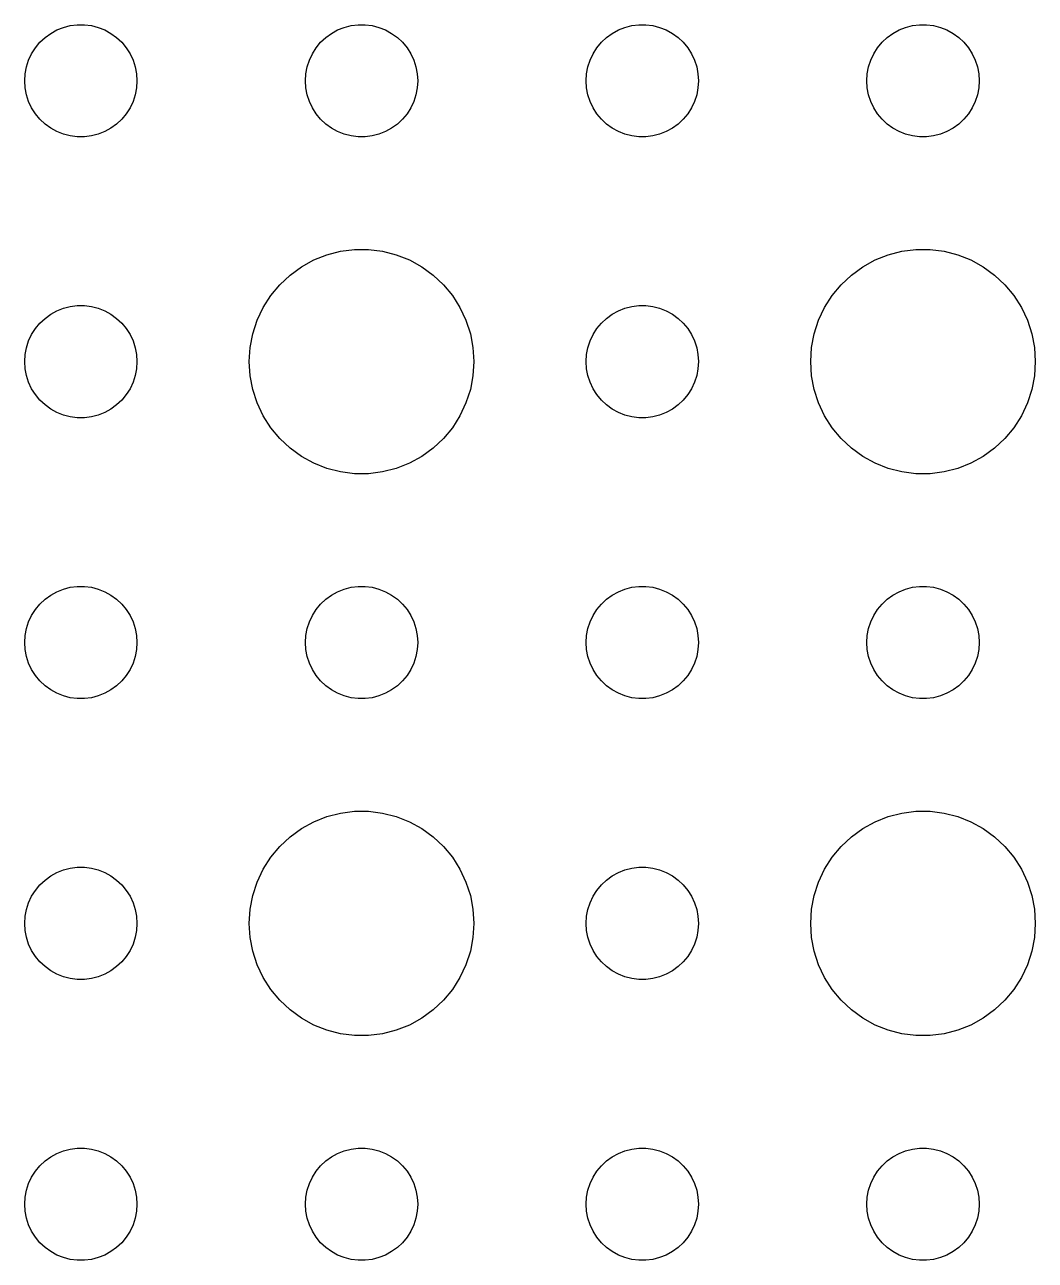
# Model space of a CAD drawing. Header units: metres. Extents: x -157 to 157, y -157 to 157.
# Drawn here: x -129 to -102, y 36 to 69 of the extents above; entities that cross this region are included whole.
import ezdxf

# ---------------------------------------------------------------- set-up
doc = ezdxf.new("R2010")
doc.units = ezdxf.units.M

msp = doc.modelspace()

# ---------------------------------------------------------------- linework, layer by layer
for p, q in [((-127.964, 68.9266), (-127.781, 68.9734)), ((-127.781, 68.9734), (-127.594, 68.997)), ((-127.594, 68.997), (-127.406, 68.997)), ((-127.406, 68.997), (-127.219, 68.9734)), ((-127.219, 68.9734), (-127.036, 68.9266)), ((-120.464, 68.9266), (-120.281, 68.9734)), ((-120.281, 68.9734), (-120.094, 68.997)), ((-120.094, 68.997), (-119.906, 68.997)), ((-119.906, 68.997), (-119.719, 68.9734)), ((-119.719, 68.9734), (-119.536, 68.9266)), ((-112.964, 68.9266), (-112.781, 68.9734)), ((-112.781, 68.9734), (-112.594, 68.997)), ((-112.594, 68.997), (-112.406, 68.997)), ((-112.406, 68.997), (-112.219, 68.9734)), ((-112.219, 68.9734), (-112.036, 68.9266)), ((-105.464, 68.9266), (-105.281, 68.9734)), ((-105.281, 68.9734), (-105.094, 68.997)), ((-105.094, 68.997), (-104.906, 68.997)), ((-104.906, 68.997), (-104.719, 68.9734)), ((-104.719, 68.9734), (-104.536, 68.9266)), ((-128.593, 68.5268), (-128.456, 68.6558)), ((-128.456, 68.6558), (-128.304, 68.7665)), ((-128.304, 68.7665), (-128.139, 68.8572)), ((-128.139, 68.8572), (-127.964, 68.9266)), ((-127.036, 68.9266), (-126.861, 68.8572)), ((-126.861, 68.8572), (-126.696, 68.7665)), ((-126.696, 68.7665), (-126.544, 68.6558)), ((-126.544, 68.6558), (-126.407, 68.5268)), ((-121.093, 68.5268), (-120.956, 68.6558)), ((-120.956, 68.6558), (-120.804, 68.7665)), ((-120.804, 68.7665), (-120.639, 68.8572)), ((-120.639, 68.8572), (-120.464, 68.9266)), ((-119.536, 68.9266), (-119.361, 68.8572)), ((-119.361, 68.8572), (-119.196, 68.7665)), ((-119.196, 68.7665), (-119.044, 68.6558)), ((-119.044, 68.6558), (-118.907, 68.5268)), ((-113.593, 68.5268), (-113.456, 68.6558)), ((-113.456, 68.6558), (-113.304, 68.7665)), ((-113.304, 68.7665), (-113.139, 68.8572)), ((-113.139, 68.8572), (-112.964, 68.9266)), ((-112.036, 68.9266), (-111.861, 68.8572)), ((-111.861, 68.8572), (-111.696, 68.7665)), ((-111.696, 68.7665), (-111.544, 68.6558)), ((-111.544, 68.6558), (-111.407, 68.5268)), ((-106.093, 68.5268), (-105.956, 68.6558)), ((-105.956, 68.6558), (-105.804, 68.7665)), ((-105.804, 68.7665), (-105.639, 68.8572)), ((-105.639, 68.8572), (-105.464, 68.9266)), ((-104.536, 68.9266), (-104.361, 68.8572)), ((-104.361, 68.8572), (-104.196, 68.7665)), ((-104.196, 68.7665), (-104.044, 68.6558)), ((-104.044, 68.6558), (-103.907, 68.5268)), ((-128.814, 68.2226), (-128.714, 68.3817)), ((-128.714, 68.3817), (-128.593, 68.5268)), ((-126.407, 68.5268), (-126.286, 68.3817)), ((-126.286, 68.3817), (-126.186, 68.2226)), ((-121.314, 68.2226), (-121.214, 68.3817)), ((-121.214, 68.3817), (-121.093, 68.5268)), ((-118.907, 68.5268), (-118.786, 68.3817)), ((-118.786, 68.3817), (-118.686, 68.2226)), ((-113.814, 68.2226), (-113.714, 68.3817)), ((-113.714, 68.3817), (-113.593, 68.5268)), ((-111.407, 68.5268), (-111.286, 68.3817)), ((-111.286, 68.3817), (-111.186, 68.2226)), ((-106.314, 68.2226), (-106.214, 68.3817)), ((-106.214, 68.3817), (-106.093, 68.5268)), ((-103.907, 68.5268), (-103.786, 68.3817)), ((-103.786, 68.3817), (-103.686, 68.2226)), ((-128.953, 67.873), (-128.895, 68.0522)), ((-128.895, 68.0522), (-128.814, 68.2226)), ((-126.186, 68.2226), (-126.105, 68.0522)), ((-126.105, 68.0522), (-126.047, 67.873)), ((-121.453, 67.873), (-121.395, 68.0522)), ((-121.395, 68.0522), (-121.314, 68.2226)), ((-118.686, 68.2226), (-118.605, 68.0522)), ((-118.605, 68.0522), (-118.547, 67.873)), ((-113.953, 67.873), (-113.895, 68.0522)), ((-113.895, 68.0522), (-113.814, 68.2226)), ((-111.186, 68.2226), (-111.105, 68.0522)), ((-111.105, 68.0522), (-111.047, 67.873)), ((-106.453, 67.873), (-106.395, 68.0522)), ((-106.395, 68.0522), (-106.314, 68.2226)), ((-103.686, 68.2226), (-103.605, 68.0522)), ((-103.605, 68.0522), (-103.547, 67.873)), ((-129, 67.5), (-128.988, 67.688)), ((-128.988, 67.688), (-128.953, 67.873)), ((-126.047, 67.873), (-126.012, 67.688)), ((-126.012, 67.688), (-126, 67.5)), ((-121.5, 67.5), (-121.488, 67.688)), ((-121.488, 67.688), (-121.453, 67.873)), ((-118.547, 67.873), (-118.512, 67.688)), ((-118.512, 67.688), (-118.5, 67.5)), ((-114, 67.5), (-113.988, 67.688)), ((-113.988, 67.688), (-113.953, 67.873)), ((-111.047, 67.873), (-111.012, 67.688)), ((-111.012, 67.688), (-111, 67.5)), ((-106.5, 67.5), (-106.488, 67.688)), ((-106.488, 67.688), (-106.453, 67.873)), ((-103.547, 67.873), (-103.512, 67.688)), ((-103.512, 67.688), (-103.5, 67.5)), ((-128.988, 67.312), (-129, 67.5)), ((-128.953, 67.127), (-128.988, 67.312)), ((-126.012, 67.312), (-126.047, 67.127)), ((-126, 67.5), (-126.012, 67.312)), ((-121.488, 67.312), (-121.5, 67.5)), ((-121.453, 67.127), (-121.488, 67.312)), ((-118.512, 67.312), (-118.547, 67.127)), ((-118.5, 67.5), (-118.512, 67.312)), ((-113.988, 67.312), (-114, 67.5)), ((-113.953, 67.127), (-113.988, 67.312)), ((-111.012, 67.312), (-111.047, 67.127)), ((-111, 67.5), (-111.012, 67.312)), ((-106.488, 67.312), (-106.5, 67.5)), ((-106.453, 67.127), (-106.488, 67.312)), ((-103.512, 67.312), (-103.547, 67.127)), ((-103.5, 67.5), (-103.512, 67.312)), ((-128.895, 66.9478), (-128.953, 67.127)), ((-126.047, 67.127), (-126.105, 66.9478)), ((-121.395, 66.9478), (-121.453, 67.127)), ((-118.547, 67.127), (-118.605, 66.9478)), ((-113.895, 66.9478), (-113.953, 67.127)), ((-111.047, 67.127), (-111.105, 66.9478)), ((-106.395, 66.9478), (-106.453, 67.127)), ((-103.547, 67.127), (-103.605, 66.9478)), ((-128.814, 66.7774), (-128.895, 66.9478)), ((-128.714, 66.6183), (-128.814, 66.7774)), ((-126.186, 66.7774), (-126.286, 66.6183)), ((-126.105, 66.9478), (-126.186, 66.7774)), ((-121.314, 66.7774), (-121.395, 66.9478)), ((-121.214, 66.6183), (-121.314, 66.7774)), ((-118.686, 66.7774), (-118.786, 66.6183)), ((-118.605, 66.9478), (-118.686, 66.7774)), ((-113.814, 66.7774), (-113.895, 66.9478)), ((-113.714, 66.6183), (-113.814, 66.7774)), ((-111.186, 66.7774), (-111.286, 66.6183)), ((-111.105, 66.9478), (-111.186, 66.7774)), ((-106.314, 66.7774), (-106.395, 66.9478)), ((-106.214, 66.6183), (-106.314, 66.7774)), ((-103.686, 66.7774), (-103.786, 66.6183)), ((-103.605, 66.9478), (-103.686, 66.7774)), ((-128.593, 66.4732), (-128.714, 66.6183)), ((-128.456, 66.3442), (-128.593, 66.4732)), ((-128.304, 66.2335), (-128.456, 66.3442)), ((-126.544, 66.3442), (-126.696, 66.2335)), ((-126.407, 66.4732), (-126.544, 66.3442)), ((-126.286, 66.6183), (-126.407, 66.4732)), ((-121.093, 66.4732), (-121.214, 66.6183)), ((-120.956, 66.3442), (-121.093, 66.4732)), ((-120.804, 66.2335), (-120.956, 66.3442)), ((-119.044, 66.3442), (-119.196, 66.2335)), ((-118.907, 66.4732), (-119.044, 66.3442)), ((-118.786, 66.6183), (-118.907, 66.4732)), ((-113.593, 66.4732), (-113.714, 66.6183)), ((-113.456, 66.3442), (-113.593, 66.4732)), ((-113.304, 66.2335), (-113.456, 66.3442)), ((-111.544, 66.3442), (-111.696, 66.2335)), ((-111.407, 66.4732), (-111.544, 66.3442)), ((-111.286, 66.6183), (-111.407, 66.4732)), ((-106.093, 66.4732), (-106.214, 66.6183)), ((-105.956, 66.3442), (-106.093, 66.4732)), ((-105.804, 66.2335), (-105.956, 66.3442)), ((-104.044, 66.3442), (-104.196, 66.2335)), ((-103.907, 66.4732), (-104.044, 66.3442)), ((-103.786, 66.6183), (-103.907, 66.4732)), ((-128.139, 66.1428), (-128.304, 66.2335)), ((-127.964, 66.0734), (-128.139, 66.1428)), ((-127.781, 66.0266), (-127.964, 66.0734)), ((-127.594, 66.003), (-127.781, 66.0266)), ((-127.406, 66.003), (-127.594, 66.003)), ((-127.219, 66.0266), (-127.406, 66.003)), ((-127.036, 66.0734), (-127.219, 66.0266)), ((-126.861, 66.1428), (-127.036, 66.0734)), ((-126.696, 66.2335), (-126.861, 66.1428)), ((-120.639, 66.1428), (-120.804, 66.2335)), ((-120.464, 66.0734), (-120.639, 66.1428)), ((-120.281, 66.0266), (-120.464, 66.0734)), ((-120.094, 66.003), (-120.281, 66.0266)), ((-119.906, 66.003), (-120.094, 66.003)), ((-119.719, 66.0266), (-119.906, 66.003)), ((-119.536, 66.0734), (-119.719, 66.0266)), ((-119.361, 66.1428), (-119.536, 66.0734)), ((-119.196, 66.2335), (-119.361, 66.1428)), ((-113.139, 66.1428), (-113.304, 66.2335)), ((-112.964, 66.0734), (-113.139, 66.1428)), ((-112.781, 66.0266), (-112.964, 66.0734)), ((-112.594, 66.003), (-112.781, 66.0266)), ((-112.406, 66.003), (-112.594, 66.003)), ((-112.219, 66.0266), (-112.406, 66.003)), ((-112.036, 66.0734), (-112.219, 66.0266)), ((-111.861, 66.1428), (-112.036, 66.0734)), ((-111.696, 66.2335), (-111.861, 66.1428)), ((-105.639, 66.1428), (-105.804, 66.2335)), ((-105.464, 66.0734), (-105.639, 66.1428)), ((-105.281, 66.0266), (-105.464, 66.0734)), ((-105.094, 66.003), (-105.281, 66.0266)), ((-104.906, 66.003), (-105.094, 66.003)), ((-104.719, 66.0266), (-104.906, 66.003)), ((-104.536, 66.0734), (-104.719, 66.0266)), ((-104.361, 66.1428), (-104.536, 66.0734)), ((-104.196, 66.2335), (-104.361, 66.1428)), ((-121.607, 62.533), (-121.277, 62.7145)), ((-121.277, 62.7145), (-120.927, 62.8532)), ((-120.927, 62.8532), (-120.562, 62.9469)), ((-120.562, 62.9469), (-120.188, 62.9941)), ((-120.188, 62.9941), (-119.812, 62.9941)), ((-119.812, 62.9941), (-119.438, 62.9469)), ((-119.438, 62.9469), (-119.073, 62.8532)), ((-119.073, 62.8532), (-118.723, 62.7145)), ((-118.723, 62.7145), (-118.393, 62.533)), ((-106.607, 62.533), (-106.277, 62.7145)), ((-106.277, 62.7145), (-105.927, 62.8532)), ((-105.927, 62.8532), (-105.562, 62.9469)), ((-105.562, 62.9469), (-105.188, 62.9941)), ((-105.188, 62.9941), (-104.812, 62.9941)), ((-104.812, 62.9941), (-104.438, 62.9469)), ((-104.438, 62.9469), (-104.073, 62.8532)), ((-104.073, 62.8532), (-103.723, 62.7145)), ((-103.723, 62.7145), (-103.393, 62.533)), ((-121.912, 62.3115), (-121.607, 62.533)), ((-118.393, 62.533), (-118.088, 62.3115)), ((-106.912, 62.3115), (-106.607, 62.533)), ((-103.393, 62.533), (-103.088, 62.3115)), ((-122.427, 61.7634), (-122.187, 62.0536)), ((-122.187, 62.0536), (-121.912, 62.3115)), ((-118.088, 62.3115), (-117.813, 62.0536)), ((-117.813, 62.0536), (-117.573, 61.7634)), ((-107.427, 61.7634), (-107.187, 62.0536)), ((-107.187, 62.0536), (-106.912, 62.3115)), ((-103.088, 62.3115), (-102.813, 62.0536)), ((-102.813, 62.0536), (-102.573, 61.7634)), ((-122.629, 61.4453), (-122.427, 61.7634)), ((-117.573, 61.7634), (-117.371, 61.4453)), ((-107.629, 61.4453), (-107.427, 61.7634)), ((-102.573, 61.7634), (-102.371, 61.4453)), ((-128.139, 61.3572), (-127.964, 61.4266)), ((-127.964, 61.4266), (-127.781, 61.4734)), ((-127.781, 61.4734), (-127.594, 61.497)), ((-127.594, 61.497), (-127.406, 61.497)), ((-127.406, 61.497), (-127.219, 61.4734)), ((-127.219, 61.4734), (-127.036, 61.4266)), ((-127.036, 61.4266), (-126.861, 61.3572)), ((-122.789, 61.1044), (-122.629, 61.4453)), ((-117.371, 61.4453), (-117.211, 61.1044)), ((-113.139, 61.3572), (-112.964, 61.4266)), ((-112.964, 61.4266), (-112.781, 61.4734)), ((-112.781, 61.4734), (-112.594, 61.497)), ((-112.594, 61.497), (-112.406, 61.497)), ((-112.406, 61.497), (-112.219, 61.4734)), ((-112.219, 61.4734), (-112.036, 61.4266)), ((-112.036, 61.4266), (-111.861, 61.3572)), ((-107.789, 61.1044), (-107.629, 61.4453)), ((-102.371, 61.4453), (-102.211, 61.1044)), ((-128.593, 61.0268), (-128.456, 61.1558)), ((-128.456, 61.1558), (-128.304, 61.2665)), ((-128.304, 61.2665), (-128.139, 61.3572)), ((-126.861, 61.3572), (-126.696, 61.2665)), ((-126.696, 61.2665), (-126.544, 61.1558)), ((-126.544, 61.1558), (-126.407, 61.0268)), ((-122.906, 60.7461), (-122.789, 61.1044)), ((-117.211, 61.1044), (-117.094, 60.7461)), ((-113.593, 61.0268), (-113.456, 61.1558)), ((-113.456, 61.1558), (-113.304, 61.2665)), ((-113.304, 61.2665), (-113.139, 61.3572)), ((-111.861, 61.3572), (-111.696, 61.2665)), ((-111.696, 61.2665), (-111.544, 61.1558)), ((-111.544, 61.1558), (-111.407, 61.0268)), ((-107.906, 60.7461), (-107.789, 61.1044)), ((-102.211, 61.1044), (-102.094, 60.7461)), ((-128.895, 60.5522), (-128.814, 60.7226)), ((-128.814, 60.7226), (-128.714, 60.8817)), ((-128.714, 60.8817), (-128.593, 61.0268)), ((-126.407, 61.0268), (-126.286, 60.8817)), ((-126.286, 60.8817), (-126.186, 60.7226)), ((-126.186, 60.7226), (-126.105, 60.5522)), ((-122.976, 60.376), (-122.906, 60.7461)), ((-117.094, 60.7461), (-117.024, 60.376)), ((-113.895, 60.5522), (-113.814, 60.7226)), ((-113.814, 60.7226), (-113.714, 60.8817)), ((-113.714, 60.8817), (-113.593, 61.0268)), ((-111.407, 61.0268), (-111.286, 60.8817)), ((-111.286, 60.8817), (-111.186, 60.7226)), ((-111.186, 60.7226), (-111.105, 60.5522)), ((-107.976, 60.376), (-107.906, 60.7461)), ((-102.094, 60.7461), (-102.024, 60.376)), ((-128.953, 60.373), (-128.895, 60.5522)), ((-126.105, 60.5522), (-126.047, 60.373)), ((-113.953, 60.373), (-113.895, 60.5522)), ((-111.105, 60.5522), (-111.047, 60.373)), ((-129, 60), (-128.988, 60.188)), ((-128.988, 60.188), (-128.953, 60.373)), ((-126.047, 60.373), (-126.012, 60.188)), ((-126.012, 60.188), (-126, 60)), ((-123, 60), (-122.976, 60.376)), ((-117.024, 60.376), (-117, 60)), ((-114, 60), (-113.988, 60.188)), ((-113.988, 60.188), (-113.953, 60.373)), ((-111.047, 60.373), (-111.012, 60.188)), ((-111.012, 60.188), (-111, 60)), ((-108, 60), (-107.976, 60.376)), ((-102.024, 60.376), (-102, 60)), ((-128.988, 59.812), (-129, 60)), ((-128.953, 59.627), (-128.988, 59.812)), ((-126.012, 59.812), (-126.047, 59.627)), ((-126, 60), (-126.012, 59.812)), ((-122.976, 59.624), (-123, 60)), ((-117, 60), (-117.024, 59.624)), ((-113.988, 59.812), (-114, 60)), ((-113.953, 59.627), (-113.988, 59.812)), ((-111.012, 59.812), (-111.047, 59.627)), ((-111, 60), (-111.012, 59.812)), ((-107.976, 59.624), (-108, 60)), ((-102, 60), (-102.024, 59.624)), ((-128.895, 59.4478), (-128.953, 59.627)), ((-128.814, 59.2774), (-128.895, 59.4478)), ((-126.105, 59.4478), (-126.186, 59.2774)), ((-126.047, 59.627), (-126.105, 59.4478)), ((-122.906, 59.2539), (-122.976, 59.624)), ((-117.024, 59.624), (-117.094, 59.2539)), ((-113.895, 59.4478), (-113.953, 59.627)), ((-113.814, 59.2774), (-113.895, 59.4478)), ((-111.105, 59.4478), (-111.186, 59.2774)), ((-111.047, 59.627), (-111.105, 59.4478)), ((-107.906, 59.2539), (-107.976, 59.624)), ((-102.024, 59.624), (-102.094, 59.2539)), ((-128.714, 59.1183), (-128.814, 59.2774)), ((-128.593, 58.9732), (-128.714, 59.1183)), ((-126.286, 59.1183), (-126.407, 58.9732)), ((-126.186, 59.2774), (-126.286, 59.1183)), ((-122.789, 58.8956), (-122.906, 59.2539)), ((-117.094, 59.2539), (-117.211, 58.8956)), ((-113.714, 59.1183), (-113.814, 59.2774)), ((-113.593, 58.9732), (-113.714, 59.1183)), ((-111.286, 59.1183), (-111.407, 58.9732)), ((-111.186, 59.2774), (-111.286, 59.1183)), ((-107.789, 58.8956), (-107.906, 59.2539)), ((-102.094, 59.2539), (-102.211, 58.8956)), ((-128.456, 58.8442), (-128.593, 58.9732)), ((-128.304, 58.7335), (-128.456, 58.8442)), ((-128.139, 58.6428), (-128.304, 58.7335)), ((-126.696, 58.7335), (-126.861, 58.6428)), ((-126.544, 58.8442), (-126.696, 58.7335)), ((-126.407, 58.9732), (-126.544, 58.8442)), ((-122.629, 58.5547), (-122.789, 58.8956)), ((-117.211, 58.8956), (-117.371, 58.5547)), ((-113.456, 58.8442), (-113.593, 58.9732)), ((-113.304, 58.7335), (-113.456, 58.8442)), ((-113.139, 58.6428), (-113.304, 58.7335)), ((-111.696, 58.7335), (-111.861, 58.6428)), ((-111.544, 58.8442), (-111.696, 58.7335)), ((-111.407, 58.9732), (-111.544, 58.8442)), ((-107.629, 58.5547), (-107.789, 58.8956)), ((-102.211, 58.8956), (-102.371, 58.5547)), ((-127.964, 58.5734), (-128.139, 58.6428)), ((-127.781, 58.5266), (-127.964, 58.5734)), ((-127.594, 58.503), (-127.781, 58.5266)), ((-127.406, 58.503), (-127.594, 58.503)), ((-127.219, 58.5266), (-127.406, 58.503)), ((-127.036, 58.5734), (-127.219, 58.5266)), ((-126.861, 58.6428), (-127.036, 58.5734)), ((-122.427, 58.2366), (-122.629, 58.5547)), ((-117.371, 58.5547), (-117.573, 58.2366)), ((-112.964, 58.5734), (-113.139, 58.6428)), ((-112.781, 58.5266), (-112.964, 58.5734)), ((-112.594, 58.503), (-112.781, 58.5266)), ((-112.406, 58.503), (-112.594, 58.503)), ((-112.219, 58.5266), (-112.406, 58.503)), ((-112.036, 58.5734), (-112.219, 58.5266)), ((-111.861, 58.6428), (-112.036, 58.5734)), ((-107.427, 58.2366), (-107.629, 58.5547)), ((-102.371, 58.5547), (-102.573, 58.2366)), ((-122.187, 57.9464), (-122.427, 58.2366)), ((-117.573, 58.2366), (-117.813, 57.9464)), ((-107.187, 57.9464), (-107.427, 58.2366)), ((-102.573, 58.2366), (-102.813, 57.9464)), ((-121.912, 57.6885), (-122.187, 57.9464)), ((-117.813, 57.9464), (-118.088, 57.6885)), ((-106.912, 57.6885), (-107.187, 57.9464)), ((-102.813, 57.9464), (-103.088, 57.6885)), ((-121.607, 57.467), (-121.912, 57.6885)), ((-121.277, 57.2855), (-121.607, 57.467)), ((-118.393, 57.467), (-118.723, 57.2855)), ((-118.088, 57.6885), (-118.393, 57.467)), ((-106.607, 57.467), (-106.912, 57.6885)), ((-106.277, 57.2855), (-106.607, 57.467)), ((-103.393, 57.467), (-103.723, 57.2855)), ((-103.088, 57.6885), (-103.393, 57.467)), ((-120.927, 57.1468), (-121.277, 57.2855)), ((-120.562, 57.0531), (-120.927, 57.1468)), ((-119.073, 57.1468), (-119.438, 57.0531)), ((-118.723, 57.2855), (-119.073, 57.1468)), ((-105.927, 57.1468), (-106.277, 57.2855)), ((-105.562, 57.0531), (-105.927, 57.1468)), ((-104.073, 57.1468), (-104.438, 57.0531)), ((-103.723, 57.2855), (-104.073, 57.1468)), ((-120.188, 57.0059), (-120.562, 57.0531)), ((-119.812, 57.0059), (-120.188, 57.0059)), ((-119.438, 57.0531), (-119.812, 57.0059)), ((-105.188, 57.0059), (-105.562, 57.0531)), ((-104.812, 57.0059), (-105.188, 57.0059)), ((-104.438, 57.0531), (-104.812, 57.0059)), ((-128.304, 53.7665), (-128.139, 53.8572)), ((-128.139, 53.8572), (-127.964, 53.9266)), ((-127.964, 53.9266), (-127.781, 53.9734)), ((-127.781, 53.9734), (-127.594, 53.997)), ((-127.594, 53.997), (-127.406, 53.997)), ((-127.406, 53.997), (-127.219, 53.9734)), ((-127.219, 53.9734), (-127.036, 53.9266)), ((-127.036, 53.9266), (-126.861, 53.8572)), ((-126.861, 53.8572), (-126.696, 53.7665)), ((-120.804, 53.7665), (-120.639, 53.8572)), ((-120.639, 53.8572), (-120.464, 53.9266)), ((-120.464, 53.9266), (-120.281, 53.9734)), ((-120.281, 53.9734), (-120.094, 53.997)), ((-120.094, 53.997), (-119.906, 53.997)), ((-119.906, 53.997), (-119.719, 53.9734)), ((-119.719, 53.9734), (-119.536, 53.9266)), ((-119.536, 53.9266), (-119.361, 53.8572)), ((-119.361, 53.8572), (-119.196, 53.7665)), ((-113.304, 53.7665), (-113.139, 53.8572)), ((-113.139, 53.8572), (-112.964, 53.9266)), ((-112.964, 53.9266), (-112.781, 53.9734)), ((-112.781, 53.9734), (-112.594, 53.997)), ((-112.594, 53.997), (-112.406, 53.997)), ((-112.406, 53.997), (-112.219, 53.9734)), ((-112.219, 53.9734), (-112.036, 53.9266)), ((-112.036, 53.9266), (-111.861, 53.8572)), ((-111.861, 53.8572), (-111.696, 53.7665)), ((-105.804, 53.7665), (-105.639, 53.8572)), ((-105.639, 53.8572), (-105.464, 53.9266)), ((-105.464, 53.9266), (-105.281, 53.9734)), ((-105.281, 53.9734), (-105.094, 53.997)), ((-105.094, 53.997), (-104.906, 53.997)), ((-104.906, 53.997), (-104.719, 53.9734)), ((-104.719, 53.9734), (-104.536, 53.9266)), ((-104.536, 53.9266), (-104.361, 53.8572)), ((-104.361, 53.8572), (-104.196, 53.7665)), ((-128.714, 53.3817), (-128.593, 53.5268)), ((-128.593, 53.5268), (-128.456, 53.6558)), ((-128.456, 53.6558), (-128.304, 53.7665)), ((-126.696, 53.7665), (-126.544, 53.6558)), ((-126.544, 53.6558), (-126.407, 53.5268)), ((-126.407, 53.5268), (-126.286, 53.3817)), ((-121.214, 53.3817), (-121.093, 53.5268)), ((-121.093, 53.5268), (-120.956, 53.6558)), ((-120.956, 53.6558), (-120.804, 53.7665)), ((-119.196, 53.7665), (-119.044, 53.6558)), ((-119.044, 53.6558), (-118.907, 53.5268)), ((-118.907, 53.5268), (-118.786, 53.3817)), ((-113.714, 53.3817), (-113.593, 53.5268)), ((-113.593, 53.5268), (-113.456, 53.6558)), ((-113.456, 53.6558), (-113.304, 53.7665)), ((-111.696, 53.7665), (-111.544, 53.6558)), ((-111.544, 53.6558), (-111.407, 53.5268)), ((-111.407, 53.5268), (-111.286, 53.3817)), ((-106.214, 53.3817), (-106.093, 53.5268)), ((-106.093, 53.5268), (-105.956, 53.6558)), ((-105.956, 53.6558), (-105.804, 53.7665)), ((-104.196, 53.7665), (-104.044, 53.6558)), ((-104.044, 53.6558), (-103.907, 53.5268)), ((-103.907, 53.5268), (-103.786, 53.3817)), ((-128.895, 53.0522), (-128.814, 53.2226)), ((-128.814, 53.2226), (-128.714, 53.3817)), ((-126.286, 53.3817), (-126.186, 53.2226)), ((-126.186, 53.2226), (-126.105, 53.0522)), ((-121.395, 53.0522), (-121.314, 53.2226)), ((-121.314, 53.2226), (-121.214, 53.3817)), ((-118.786, 53.3817), (-118.686, 53.2226)), ((-118.686, 53.2226), (-118.605, 53.0522)), ((-113.895, 53.0522), (-113.814, 53.2226)), ((-113.814, 53.2226), (-113.714, 53.3817)), ((-111.286, 53.3817), (-111.186, 53.2226)), ((-111.186, 53.2226), (-111.105, 53.0522)), ((-106.395, 53.0522), (-106.314, 53.2226)), ((-106.314, 53.2226), (-106.214, 53.3817)), ((-103.786, 53.3817), (-103.686, 53.2226)), ((-103.686, 53.2226), (-103.605, 53.0522)), ((-128.988, 52.688), (-128.953, 52.873)), ((-128.953, 52.873), (-128.895, 53.0522)), ((-126.105, 53.0522), (-126.047, 52.873)), ((-126.047, 52.873), (-126.012, 52.688)), ((-121.488, 52.688), (-121.453, 52.873)), ((-121.453, 52.873), (-121.395, 53.0522)), ((-118.605, 53.0522), (-118.547, 52.873)), ((-118.547, 52.873), (-118.512, 52.688)), ((-113.988, 52.688), (-113.953, 52.873)), ((-113.953, 52.873), (-113.895, 53.0522)), ((-111.105, 53.0522), (-111.047, 52.873)), ((-111.047, 52.873), (-111.012, 52.688)), ((-106.488, 52.688), (-106.453, 52.873)), ((-106.453, 52.873), (-106.395, 53.0522)), ((-103.605, 53.0522), (-103.547, 52.873)), ((-103.547, 52.873), (-103.512, 52.688)), ((-129, 52.5), (-128.988, 52.688)), ((-128.988, 52.312), (-129, 52.5)), ((-126.012, 52.688), (-126, 52.5)), ((-126, 52.5), (-126.012, 52.312)), ((-121.5, 52.5), (-121.488, 52.688)), ((-121.488, 52.312), (-121.5, 52.5)), ((-118.512, 52.688), (-118.5, 52.5)), ((-118.5, 52.5), (-118.512, 52.312)), ((-114, 52.5), (-113.988, 52.688)), ((-113.988, 52.312), (-114, 52.5)), ((-111.012, 52.688), (-111, 52.5)), ((-111, 52.5), (-111.012, 52.312)), ((-106.5, 52.5), (-106.488, 52.688)), ((-106.488, 52.312), (-106.5, 52.5)), ((-103.512, 52.688), (-103.5, 52.5)), ((-103.5, 52.5), (-103.512, 52.312)), ((-128.953, 52.127), (-128.988, 52.312)), ((-126.012, 52.312), (-126.047, 52.127)), ((-121.453, 52.127), (-121.488, 52.312)), ((-118.512, 52.312), (-118.547, 52.127)), ((-113.953, 52.127), (-113.988, 52.312)), ((-111.012, 52.312), (-111.047, 52.127)), ((-106.453, 52.127), (-106.488, 52.312)), ((-103.512, 52.312), (-103.547, 52.127)), ((-128.895, 51.9478), (-128.953, 52.127)), ((-128.814, 51.7774), (-128.895, 51.9478)), ((-126.105, 51.9478), (-126.186, 51.7774)), ((-126.047, 52.127), (-126.105, 51.9478)), ((-121.395, 51.9478), (-121.453, 52.127)), ((-121.314, 51.7774), (-121.395, 51.9478)), ((-118.605, 51.9478), (-118.686, 51.7774)), ((-118.547, 52.127), (-118.605, 51.9478)), ((-113.895, 51.9478), (-113.953, 52.127)), ((-113.814, 51.7774), (-113.895, 51.9478)), ((-111.105, 51.9478), (-111.186, 51.7774)), ((-111.047, 52.127), (-111.105, 51.9478)), ((-106.395, 51.9478), (-106.453, 52.127)), ((-106.314, 51.7774), (-106.395, 51.9478)), ((-103.605, 51.9478), (-103.686, 51.7774)), ((-103.547, 52.127), (-103.605, 51.9478)), ((-128.714, 51.6183), (-128.814, 51.7774)), ((-128.593, 51.4732), (-128.714, 51.6183)), ((-128.456, 51.3442), (-128.593, 51.4732)), ((-126.407, 51.4732), (-126.544, 51.3442)), ((-126.286, 51.6183), (-126.407, 51.4732)), ((-126.186, 51.7774), (-126.286, 51.6183)), ((-121.214, 51.6183), (-121.314, 51.7774)), ((-121.093, 51.4732), (-121.214, 51.6183)), ((-120.956, 51.3442), (-121.093, 51.4732)), ((-118.907, 51.4732), (-119.044, 51.3442)), ((-118.786, 51.6183), (-118.907, 51.4732)), ((-118.686, 51.7774), (-118.786, 51.6183)), ((-113.714, 51.6183), (-113.814, 51.7774)), ((-113.593, 51.4732), (-113.714, 51.6183)), ((-113.456, 51.3442), (-113.593, 51.4732)), ((-111.407, 51.4732), (-111.544, 51.3442)), ((-111.286, 51.6183), (-111.407, 51.4732)), ((-111.186, 51.7774), (-111.286, 51.6183)), ((-106.214, 51.6183), (-106.314, 51.7774)), ((-106.093, 51.4732), (-106.214, 51.6183)), ((-105.956, 51.3442), (-106.093, 51.4732)), ((-103.907, 51.4732), (-104.044, 51.3442)), ((-103.786, 51.6183), (-103.907, 51.4732)), ((-103.686, 51.7774), (-103.786, 51.6183)), ((-128.304, 51.2335), (-128.456, 51.3442)), ((-128.139, 51.1428), (-128.304, 51.2335)), ((-127.964, 51.0734), (-128.139, 51.1428)), ((-126.861, 51.1428), (-127.036, 51.0734)), ((-126.696, 51.2335), (-126.861, 51.1428)), ((-126.544, 51.3442), (-126.696, 51.2335)), ((-120.804, 51.2335), (-120.956, 51.3442)), ((-120.639, 51.1428), (-120.804, 51.2335)), ((-120.464, 51.0734), (-120.639, 51.1428)), ((-119.361, 51.1428), (-119.536, 51.0734)), ((-119.196, 51.2335), (-119.361, 51.1428)), ((-119.044, 51.3442), (-119.196, 51.2335)), ((-113.304, 51.2335), (-113.456, 51.3442)), ((-113.139, 51.1428), (-113.304, 51.2335)), ((-112.964, 51.0734), (-113.139, 51.1428)), ((-111.861, 51.1428), (-112.036, 51.0734)), ((-111.696, 51.2335), (-111.861, 51.1428)), ((-111.544, 51.3442), (-111.696, 51.2335)), ((-105.804, 51.2335), (-105.956, 51.3442)), ((-105.639, 51.1428), (-105.804, 51.2335)), ((-105.464, 51.0734), (-105.639, 51.1428)), ((-104.361, 51.1428), (-104.536, 51.0734)), ((-104.196, 51.2335), (-104.361, 51.1428)), ((-104.044, 51.3442), (-104.196, 51.2335)), ((-127.781, 51.0266), (-127.964, 51.0734)), ((-127.594, 51.003), (-127.781, 51.0266)), ((-127.406, 51.003), (-127.594, 51.003)), ((-127.219, 51.0266), (-127.406, 51.003)), ((-127.036, 51.0734), (-127.219, 51.0266)), ((-120.281, 51.0266), (-120.464, 51.0734)), ((-120.094, 51.003), (-120.281, 51.0266)), ((-119.906, 51.003), (-120.094, 51.003)), ((-119.719, 51.0266), (-119.906, 51.003)), ((-119.536, 51.0734), (-119.719, 51.0266)), ((-112.781, 51.0266), (-112.964, 51.0734)), ((-112.594, 51.003), (-112.781, 51.0266)), ((-112.406, 51.003), (-112.594, 51.003)), ((-112.219, 51.0266), (-112.406, 51.003)), ((-112.036, 51.0734), (-112.219, 51.0266)), ((-105.281, 51.0266), (-105.464, 51.0734)), ((-105.094, 51.003), (-105.281, 51.0266)), ((-104.906, 51.003), (-105.094, 51.003)), ((-104.719, 51.0266), (-104.906, 51.003)), ((-104.536, 51.0734), (-104.719, 51.0266)), ((-121.277, 47.7145), (-120.927, 47.8532)), ((-120.927, 47.8532), (-120.562, 47.9469)), ((-120.562, 47.9469), (-120.188, 47.9941)), ((-120.188, 47.9941), (-119.812, 47.9941)), ((-119.812, 47.9941), (-119.438, 47.9469)), ((-119.438, 47.9469), (-119.073, 47.8532)), ((-119.073, 47.8532), (-118.723, 47.7145)), ((-106.277, 47.7145), (-105.927, 47.8532)), ((-105.927, 47.8532), (-105.562, 47.9469)), ((-105.562, 47.9469), (-105.188, 47.9941)), ((-105.188, 47.9941), (-104.812, 47.9941)), ((-104.812, 47.9941), (-104.438, 47.9469)), ((-104.438, 47.9469), (-104.073, 47.8532)), ((-104.073, 47.8532), (-103.723, 47.7145)), ((-121.912, 47.3115), (-121.607, 47.533)), ((-121.607, 47.533), (-121.277, 47.7145)), ((-118.723, 47.7145), (-118.393, 47.533)), ((-118.393, 47.533), (-118.088, 47.3115)), ((-106.912, 47.3115), (-106.607, 47.533)), ((-106.607, 47.533), (-106.277, 47.7145)), ((-103.723, 47.7145), (-103.393, 47.533)), ((-103.393, 47.533), (-103.088, 47.3115)), ((-122.187, 47.0536), (-121.912, 47.3115)), ((-118.088, 47.3115), (-117.813, 47.0536)), ((-107.187, 47.0536), (-106.912, 47.3115)), ((-103.088, 47.3115), (-102.813, 47.0536)), ((-122.427, 46.7634), (-122.187, 47.0536)), ((-117.813, 47.0536), (-117.573, 46.7634)), ((-107.427, 46.7634), (-107.187, 47.0536)), ((-102.813, 47.0536), (-102.573, 46.7634)), ((-122.629, 46.4453), (-122.427, 46.7634)), ((-117.573, 46.7634), (-117.371, 46.4453)), ((-107.629, 46.4453), (-107.427, 46.7634)), ((-102.573, 46.7634), (-102.371, 46.4453)), ((-128.456, 46.1558), (-128.304, 46.2665)), ((-128.304, 46.2665), (-128.139, 46.3572)), ((-128.139, 46.3572), (-127.964, 46.4266)), ((-127.964, 46.4266), (-127.781, 46.4734)), ((-127.781, 46.4734), (-127.594, 46.497)), ((-127.594, 46.497), (-127.406, 46.497)), ((-127.406, 46.497), (-127.219, 46.4734)), ((-127.219, 46.4734), (-127.036, 46.4266)), ((-127.036, 46.4266), (-126.861, 46.3572)), ((-126.861, 46.3572), (-126.696, 46.2665)), ((-126.696, 46.2665), (-126.544, 46.1558)), ((-122.789, 46.1044), (-122.629, 46.4453)), ((-117.371, 46.4453), (-117.211, 46.1044)), ((-113.456, 46.1558), (-113.304, 46.2665)), ((-113.304, 46.2665), (-113.139, 46.3572)), ((-113.139, 46.3572), (-112.964, 46.4266)), ((-112.964, 46.4266), (-112.781, 46.4734)), ((-112.781, 46.4734), (-112.594, 46.497)), ((-112.594, 46.497), (-112.406, 46.497)), ((-112.406, 46.497), (-112.219, 46.4734)), ((-112.219, 46.4734), (-112.036, 46.4266)), ((-112.036, 46.4266), (-111.861, 46.3572)), ((-111.861, 46.3572), (-111.696, 46.2665)), ((-111.696, 46.2665), (-111.544, 46.1558)), ((-107.789, 46.1044), (-107.629, 46.4453)), ((-102.371, 46.4453), (-102.211, 46.1044)), ((-128.814, 45.7226), (-128.714, 45.8817)), ((-128.714, 45.8817), (-128.593, 46.0268)), ((-128.593, 46.0268), (-128.456, 46.1558)), ((-126.544, 46.1558), (-126.407, 46.0268)), ((-126.407, 46.0268), (-126.286, 45.8817)), ((-126.286, 45.8817), (-126.186, 45.7226)), ((-122.906, 45.7461), (-122.789, 46.1044)), ((-117.211, 46.1044), (-117.094, 45.7461)), ((-113.814, 45.7226), (-113.714, 45.8817)), ((-113.714, 45.8817), (-113.593, 46.0268)), ((-113.593, 46.0268), (-113.456, 46.1558)), ((-111.544, 46.1558), (-111.407, 46.0268)), ((-111.407, 46.0268), (-111.286, 45.8817)), ((-111.286, 45.8817), (-111.186, 45.7226)), ((-107.906, 45.7461), (-107.789, 46.1044)), ((-102.211, 46.1044), (-102.094, 45.7461)), ((-128.953, 45.373), (-128.895, 45.5522)), ((-128.895, 45.5522), (-128.814, 45.7226)), ((-126.186, 45.7226), (-126.105, 45.5522)), ((-126.105, 45.5522), (-126.047, 45.373)), ((-122.976, 45.376), (-122.906, 45.7461)), ((-117.094, 45.7461), (-117.024, 45.376)), ((-113.953, 45.373), (-113.895, 45.5522)), ((-113.895, 45.5522), (-113.814, 45.7226)), ((-111.186, 45.7226), (-111.105, 45.5522)), ((-111.105, 45.5522), (-111.047, 45.373)), ((-107.976, 45.376), (-107.906, 45.7461)), ((-102.094, 45.7461), (-102.024, 45.376)), ((-128.988, 45.188), (-128.953, 45.373)), ((-126.047, 45.373), (-126.012, 45.188)), ((-123, 45), (-122.976, 45.376)), ((-117.024, 45.376), (-117, 45)), ((-113.988, 45.188), (-113.953, 45.373)), ((-111.047, 45.373), (-111.012, 45.188)), ((-108, 45), (-107.976, 45.376)), ((-102.024, 45.376), (-102, 45)), ((-129, 45), (-128.988, 45.188)), ((-128.988, 44.812), (-129, 45)), ((-126.012, 45.188), (-126, 45)), ((-126, 45), (-126.012, 44.812)), ((-122.976, 44.624), (-123, 45)), ((-117, 45), (-117.024, 44.624)), ((-114, 45), (-113.988, 45.188)), ((-113.988, 44.812), (-114, 45)), ((-111.012, 45.188), (-111, 45)), ((-111, 45), (-111.012, 44.812)), ((-107.976, 44.624), (-108, 45)), ((-102, 45), (-102.024, 44.624)), ((-128.953, 44.627), (-128.988, 44.812)), ((-128.895, 44.4478), (-128.953, 44.627)), ((-126.047, 44.627), (-126.105, 44.4478)), ((-126.012, 44.812), (-126.047, 44.627)), ((-122.906, 44.2539), (-122.976, 44.624)), ((-117.024, 44.624), (-117.094, 44.2539)), ((-113.953, 44.627), (-113.988, 44.812)), ((-113.895, 44.4478), (-113.953, 44.627)), ((-111.047, 44.627), (-111.105, 44.4478)), ((-111.012, 44.812), (-111.047, 44.627)), ((-107.906, 44.2539), (-107.976, 44.624)), ((-102.024, 44.624), (-102.094, 44.2539)), ((-128.814, 44.2774), (-128.895, 44.4478)), ((-128.714, 44.1183), (-128.814, 44.2774)), ((-126.186, 44.2774), (-126.286, 44.1183)), ((-126.105, 44.4478), (-126.186, 44.2774)), ((-122.789, 43.8956), (-122.906, 44.2539)), ((-117.094, 44.2539), (-117.211, 43.8956)), ((-113.814, 44.2774), (-113.895, 44.4478)), ((-113.714, 44.1183), (-113.814, 44.2774)), ((-111.186, 44.2774), (-111.286, 44.1183)), ((-111.105, 44.4478), (-111.186, 44.2774)), ((-107.789, 43.8956), (-107.906, 44.2539)), ((-102.094, 44.2539), (-102.211, 43.8956)), ((-128.593, 43.9732), (-128.714, 44.1183)), ((-128.456, 43.8442), (-128.593, 43.9732)), ((-126.407, 43.9732), (-126.544, 43.8442)), ((-126.286, 44.1183), (-126.407, 43.9732)), ((-122.629, 43.5547), (-122.789, 43.8956)), ((-117.211, 43.8956), (-117.371, 43.5547)), ((-113.593, 43.9732), (-113.714, 44.1183)), ((-113.456, 43.8442), (-113.593, 43.9732)), ((-111.407, 43.9732), (-111.544, 43.8442)), ((-111.286, 44.1183), (-111.407, 43.9732)), ((-107.629, 43.5547), (-107.789, 43.8956)), ((-102.211, 43.8956), (-102.371, 43.5547)), ((-128.304, 43.7335), (-128.456, 43.8442)), ((-128.139, 43.6428), (-128.304, 43.7335)), ((-127.964, 43.5734), (-128.139, 43.6428)), ((-127.781, 43.5266), (-127.964, 43.5734)), ((-127.036, 43.5734), (-127.219, 43.5266)), ((-126.861, 43.6428), (-127.036, 43.5734)), ((-126.696, 43.7335), (-126.861, 43.6428)), ((-126.544, 43.8442), (-126.696, 43.7335)), ((-122.427, 43.2366), (-122.629, 43.5547)), ((-117.371, 43.5547), (-117.573, 43.2366)), ((-113.304, 43.7335), (-113.456, 43.8442)), ((-113.139, 43.6428), (-113.304, 43.7335)), ((-112.964, 43.5734), (-113.139, 43.6428)), ((-112.781, 43.5266), (-112.964, 43.5734)), ((-112.036, 43.5734), (-112.219, 43.5266)), ((-111.861, 43.6428), (-112.036, 43.5734)), ((-111.696, 43.7335), (-111.861, 43.6428)), ((-111.544, 43.8442), (-111.696, 43.7335)), ((-107.427, 43.2366), (-107.629, 43.5547)), ((-102.371, 43.5547), (-102.573, 43.2366)), ((-127.594, 43.503), (-127.781, 43.5266)), ((-127.406, 43.503), (-127.594, 43.503)), ((-127.219, 43.5266), (-127.406, 43.503)), ((-122.187, 42.9464), (-122.427, 43.2366)), ((-117.573, 43.2366), (-117.813, 42.9464)), ((-112.594, 43.503), (-112.781, 43.5266)), ((-112.406, 43.503), (-112.594, 43.503)), ((-112.219, 43.5266), (-112.406, 43.503)), ((-107.187, 42.9464), (-107.427, 43.2366)), ((-102.573, 43.2366), (-102.813, 42.9464)), ((-121.912, 42.6885), (-122.187, 42.9464)), ((-117.813, 42.9464), (-118.088, 42.6885)), ((-106.912, 42.6885), (-107.187, 42.9464)), ((-102.813, 42.9464), (-103.088, 42.6885)), ((-121.607, 42.467), (-121.912, 42.6885)), ((-118.088, 42.6885), (-118.393, 42.467)), ((-106.607, 42.467), (-106.912, 42.6885)), ((-103.088, 42.6885), (-103.393, 42.467)), ((-121.277, 42.2855), (-121.607, 42.467)), ((-120.927, 42.1468), (-121.277, 42.2855)), ((-118.723, 42.2855), (-119.073, 42.1468)), ((-118.393, 42.467), (-118.723, 42.2855)), ((-106.277, 42.2855), (-106.607, 42.467)), ((-105.927, 42.1468), (-106.277, 42.2855)), ((-103.723, 42.2855), (-104.073, 42.1468)), ((-103.393, 42.467), (-103.723, 42.2855)), ((-120.562, 42.0531), (-120.927, 42.1468)), ((-120.188, 42.0059), (-120.562, 42.0531)), ((-119.812, 42.0059), (-120.188, 42.0059)), ((-119.438, 42.0531), (-119.812, 42.0059)), ((-119.073, 42.1468), (-119.438, 42.0531)), ((-105.562, 42.0531), (-105.927, 42.1468)), ((-105.188, 42.0059), (-105.562, 42.0531)), ((-104.812, 42.0059), (-105.188, 42.0059)), ((-104.438, 42.0531), (-104.812, 42.0059)), ((-104.073, 42.1468), (-104.438, 42.0531)), ((-127.964, 38.9266), (-127.781, 38.9734)), ((-127.781, 38.9734), (-127.594, 38.997)), ((-127.594, 38.997), (-127.406, 38.997)), ((-127.406, 38.997), (-127.219, 38.9734)), ((-127.219, 38.9734), (-127.036, 38.9266)), ((-120.464, 38.9266), (-120.281, 38.9734)), ((-120.281, 38.9734), (-120.094, 38.997)), ((-120.094, 38.997), (-119.906, 38.997)), ((-119.906, 38.997), (-119.719, 38.9734)), ((-119.719, 38.9734), (-119.536, 38.9266)), ((-112.964, 38.9266), (-112.781, 38.9734)), ((-112.781, 38.9734), (-112.594, 38.997)), ((-112.594, 38.997), (-112.406, 38.997)), ((-112.406, 38.997), (-112.219, 38.9734)), ((-112.219, 38.9734), (-112.036, 38.9266)), ((-105.464, 38.9266), (-105.281, 38.9734)), ((-105.281, 38.9734), (-105.094, 38.997)), ((-105.094, 38.997), (-104.906, 38.997)), ((-104.906, 38.997), (-104.719, 38.9734)), ((-104.719, 38.9734), (-104.536, 38.9266)), ((-128.593, 38.5268), (-128.456, 38.6558)), ((-128.456, 38.6558), (-128.304, 38.7665)), ((-128.304, 38.7665), (-128.139, 38.8572)), ((-128.139, 38.8572), (-127.964, 38.9266)), ((-127.036, 38.9266), (-126.861, 38.8572)), ((-126.861, 38.8572), (-126.696, 38.7665)), ((-126.696, 38.7665), (-126.544, 38.6558)), ((-126.544, 38.6558), (-126.407, 38.5268)), ((-121.093, 38.5268), (-120.956, 38.6558)), ((-120.956, 38.6558), (-120.804, 38.7665)), ((-120.804, 38.7665), (-120.639, 38.8572)), ((-120.639, 38.8572), (-120.464, 38.9266)), ((-119.536, 38.9266), (-119.361, 38.8572)), ((-119.361, 38.8572), (-119.196, 38.7665)), ((-119.196, 38.7665), (-119.044, 38.6558)), ((-119.044, 38.6558), (-118.907, 38.5268)), ((-113.593, 38.5268), (-113.456, 38.6558)), ((-113.456, 38.6558), (-113.304, 38.7665)), ((-113.304, 38.7665), (-113.139, 38.8572)), ((-113.139, 38.8572), (-112.964, 38.9266)), ((-112.036, 38.9266), (-111.861, 38.8572)), ((-111.861, 38.8572), (-111.696, 38.7665)), ((-111.696, 38.7665), (-111.544, 38.6558)), ((-111.544, 38.6558), (-111.407, 38.5268)), ((-106.093, 38.5268), (-105.956, 38.6558)), ((-105.956, 38.6558), (-105.804, 38.7665)), ((-105.804, 38.7665), (-105.639, 38.8572)), ((-105.639, 38.8572), (-105.464, 38.9266)), ((-104.536, 38.9266), (-104.361, 38.8572)), ((-104.361, 38.8572), (-104.196, 38.7665)), ((-104.196, 38.7665), (-104.044, 38.6558)), ((-104.044, 38.6558), (-103.907, 38.5268)), ((-128.814, 38.2226), (-128.714, 38.3817)), ((-128.714, 38.3817), (-128.593, 38.5268)), ((-126.407, 38.5268), (-126.286, 38.3817)), ((-126.286, 38.3817), (-126.186, 38.2226)), ((-121.314, 38.2226), (-121.214, 38.3817)), ((-121.214, 38.3817), (-121.093, 38.5268)), ((-118.907, 38.5268), (-118.786, 38.3817)), ((-118.786, 38.3817), (-118.686, 38.2226)), ((-113.814, 38.2226), (-113.714, 38.3817)), ((-113.714, 38.3817), (-113.593, 38.5268)), ((-111.407, 38.5268), (-111.286, 38.3817)), ((-111.286, 38.3817), (-111.186, 38.2226)), ((-106.314, 38.2226), (-106.214, 38.3817)), ((-106.214, 38.3817), (-106.093, 38.5268)), ((-103.907, 38.5268), (-103.786, 38.3817)), ((-103.786, 38.3817), (-103.686, 38.2226)), ((-128.953, 37.873), (-128.895, 38.0522)), ((-128.895, 38.0522), (-128.814, 38.2226)), ((-126.186, 38.2226), (-126.105, 38.0522)), ((-126.105, 38.0522), (-126.047, 37.873)), ((-121.453, 37.873), (-121.395, 38.0522)), ((-121.395, 38.0522), (-121.314, 38.2226)), ((-118.686, 38.2226), (-118.605, 38.0522)), ((-118.605, 38.0522), (-118.547, 37.873)), ((-113.953, 37.873), (-113.895, 38.0522)), ((-113.895, 38.0522), (-113.814, 38.2226)), ((-111.186, 38.2226), (-111.105, 38.0522)), ((-111.105, 38.0522), (-111.047, 37.873)), ((-106.453, 37.873), (-106.395, 38.0522)), ((-106.395, 38.0522), (-106.314, 38.2226)), ((-103.686, 38.2226), (-103.605, 38.0522)), ((-103.605, 38.0522), (-103.547, 37.873)), ((-129, 37.5), (-128.988, 37.688)), ((-128.988, 37.688), (-128.953, 37.873)), ((-126.047, 37.873), (-126.012, 37.688)), ((-126.012, 37.688), (-126, 37.5)), ((-121.5, 37.5), (-121.488, 37.688)), ((-121.488, 37.688), (-121.453, 37.873)), ((-118.547, 37.873), (-118.512, 37.688)), ((-118.512, 37.688), (-118.5, 37.5)), ((-114, 37.5), (-113.988, 37.688)), ((-113.988, 37.688), (-113.953, 37.873)), ((-111.047, 37.873), (-111.012, 37.688)), ((-111.012, 37.688), (-111, 37.5)), ((-106.5, 37.5), (-106.488, 37.688)), ((-106.488, 37.688), (-106.453, 37.873)), ((-103.547, 37.873), (-103.512, 37.688)), ((-103.512, 37.688), (-103.5, 37.5)), ((-128.988, 37.312), (-129, 37.5)), ((-128.953, 37.127), (-128.988, 37.312)), ((-126.012, 37.312), (-126.047, 37.127)), ((-126, 37.5), (-126.012, 37.312)), ((-121.488, 37.312), (-121.5, 37.5)), ((-121.453, 37.127), (-121.488, 37.312)), ((-118.512, 37.312), (-118.547, 37.127)), ((-118.5, 37.5), (-118.512, 37.312)), ((-113.988, 37.312), (-114, 37.5)), ((-113.953, 37.127), (-113.988, 37.312)), ((-111.012, 37.312), (-111.047, 37.127)), ((-111, 37.5), (-111.012, 37.312)), ((-106.488, 37.312), (-106.5, 37.5)), ((-106.453, 37.127), (-106.488, 37.312)), ((-103.512, 37.312), (-103.547, 37.127)), ((-103.5, 37.5), (-103.512, 37.312)), ((-128.895, 36.9478), (-128.953, 37.127)), ((-126.047, 37.127), (-126.105, 36.9478)), ((-121.395, 36.9478), (-121.453, 37.127)), ((-118.547, 37.127), (-118.605, 36.9478)), ((-113.895, 36.9478), (-113.953, 37.127)), ((-111.047, 37.127), (-111.105, 36.9478)), ((-106.395, 36.9478), (-106.453, 37.127)), ((-103.547, 37.127), (-103.605, 36.9478)), ((-128.814, 36.7774), (-128.895, 36.9478)), ((-128.714, 36.6183), (-128.814, 36.7774)), ((-126.186, 36.7774), (-126.286, 36.6183)), ((-126.105, 36.9478), (-126.186, 36.7774)), ((-121.314, 36.7774), (-121.395, 36.9478)), ((-121.214, 36.6183), (-121.314, 36.7774)), ((-118.686, 36.7774), (-118.786, 36.6183)), ((-118.605, 36.9478), (-118.686, 36.7774)), ((-113.814, 36.7774), (-113.895, 36.9478)), ((-113.714, 36.6183), (-113.814, 36.7774)), ((-111.186, 36.7774), (-111.286, 36.6183)), ((-111.105, 36.9478), (-111.186, 36.7774)), ((-106.314, 36.7774), (-106.395, 36.9478)), ((-106.214, 36.6183), (-106.314, 36.7774)), ((-103.686, 36.7774), (-103.786, 36.6183)), ((-103.605, 36.9478), (-103.686, 36.7774)), ((-128.593, 36.4732), (-128.714, 36.6183)), ((-128.456, 36.3442), (-128.593, 36.4732)), ((-128.304, 36.2335), (-128.456, 36.3442)), ((-126.544, 36.3442), (-126.696, 36.2335)), ((-126.407, 36.4732), (-126.544, 36.3442)), ((-126.286, 36.6183), (-126.407, 36.4732)), ((-121.093, 36.4732), (-121.214, 36.6183)), ((-120.956, 36.3442), (-121.093, 36.4732)), ((-120.804, 36.2335), (-120.956, 36.3442)), ((-119.044, 36.3442), (-119.196, 36.2335)), ((-118.907, 36.4732), (-119.044, 36.3442)), ((-118.786, 36.6183), (-118.907, 36.4732)), ((-113.593, 36.4732), (-113.714, 36.6183)), ((-113.456, 36.3442), (-113.593, 36.4732)), ((-113.304, 36.2335), (-113.456, 36.3442)), ((-111.544, 36.3442), (-111.696, 36.2335)), ((-111.407, 36.4732), (-111.544, 36.3442)), ((-111.286, 36.6183), (-111.407, 36.4732)), ((-106.093, 36.4732), (-106.214, 36.6183)), ((-105.956, 36.3442), (-106.093, 36.4732)), ((-105.804, 36.2335), (-105.956, 36.3442)), ((-104.044, 36.3442), (-104.196, 36.2335)), ((-103.907, 36.4732), (-104.044, 36.3442)), ((-103.786, 36.6183), (-103.907, 36.4732)), ((-128.139, 36.1428), (-128.304, 36.2335)), ((-127.964, 36.0734), (-128.139, 36.1428)), ((-127.781, 36.0266), (-127.964, 36.0734)), ((-127.594, 36.003), (-127.781, 36.0266)), ((-127.406, 36.003), (-127.594, 36.003)), ((-127.219, 36.0266), (-127.406, 36.003)), ((-127.036, 36.0734), (-127.219, 36.0266)), ((-126.861, 36.1428), (-127.036, 36.0734)), ((-126.696, 36.2335), (-126.861, 36.1428)), ((-120.639, 36.1428), (-120.804, 36.2335)), ((-120.464, 36.0734), (-120.639, 36.1428)), ((-120.281, 36.0266), (-120.464, 36.0734)), ((-120.094, 36.003), (-120.281, 36.0266)), ((-119.906, 36.003), (-120.094, 36.003)), ((-119.719, 36.0266), (-119.906, 36.003)), ((-119.536, 36.0734), (-119.719, 36.0266)), ((-119.361, 36.1428), (-119.536, 36.0734)), ((-119.196, 36.2335), (-119.361, 36.1428)), ((-113.139, 36.1428), (-113.304, 36.2335)), ((-112.964, 36.0734), (-113.139, 36.1428)), ((-112.781, 36.0266), (-112.964, 36.0734)), ((-112.594, 36.003), (-112.781, 36.0266)), ((-112.406, 36.003), (-112.594, 36.003)), ((-112.219, 36.0266), (-112.406, 36.003)), ((-112.036, 36.0734), (-112.219, 36.0266)), ((-111.861, 36.1428), (-112.036, 36.0734)), ((-111.696, 36.2335), (-111.861, 36.1428)), ((-105.639, 36.1428), (-105.804, 36.2335)), ((-105.464, 36.0734), (-105.639, 36.1428)), ((-105.281, 36.0266), (-105.464, 36.0734)), ((-105.094, 36.003), (-105.281, 36.0266)), ((-104.906, 36.003), (-105.094, 36.003)), ((-104.719, 36.0266), (-104.906, 36.003)), ((-104.536, 36.0734), (-104.719, 36.0266)), ((-104.361, 36.1428), (-104.536, 36.0734)), ((-104.196, 36.2335), (-104.361, 36.1428))]:
    msp.add_line(p, q)

doc.saveas('drawing.dxf')
